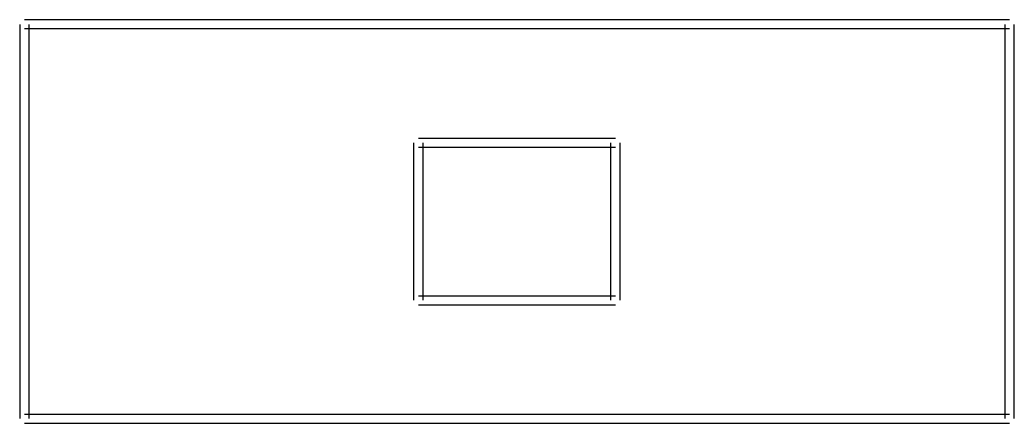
# Model space of a CAD drawing. Header units: metres. Extents: x -115 to 25115, y -115 to 10115.
import ezdxf

# ---------------------------------------------------------------- set-up
doc = ezdxf.new("R2010")
doc.units = ezdxf.units.M

msp = doc.modelspace()

# ---------------------------------------------------------------- linework, layer by layer
at = {"layer": 'WALL'}
for p, q in [((25000, 10115), (0, 10115)), ((-115, 10000), (-115, 0)), ((25000, 9885), (0, 9885)), ((115, 10000), (115, 0)), ((24885, 0), (24885, 10000)), ((25115, 0), (25115, 10000)), ((10000, 7115), (15000, 7115)), ((9885, 3000), (9885, 7000)), ((10000, 6885), (15000, 6885)), ((10115, 3000), (10115, 7000)), ((14885, 3000), (14885, 7000)), ((15115, 3000), (15115, 7000)), ((10000, 3115), (15000, 3115)), ((10000, 2885), (15000, 2885)), ((0, 115), (25000, 115)), ((0, -115), (25000, -115))]:
    msp.add_line(p, q, dxfattribs=at)

doc.saveas('drawing.dxf')
